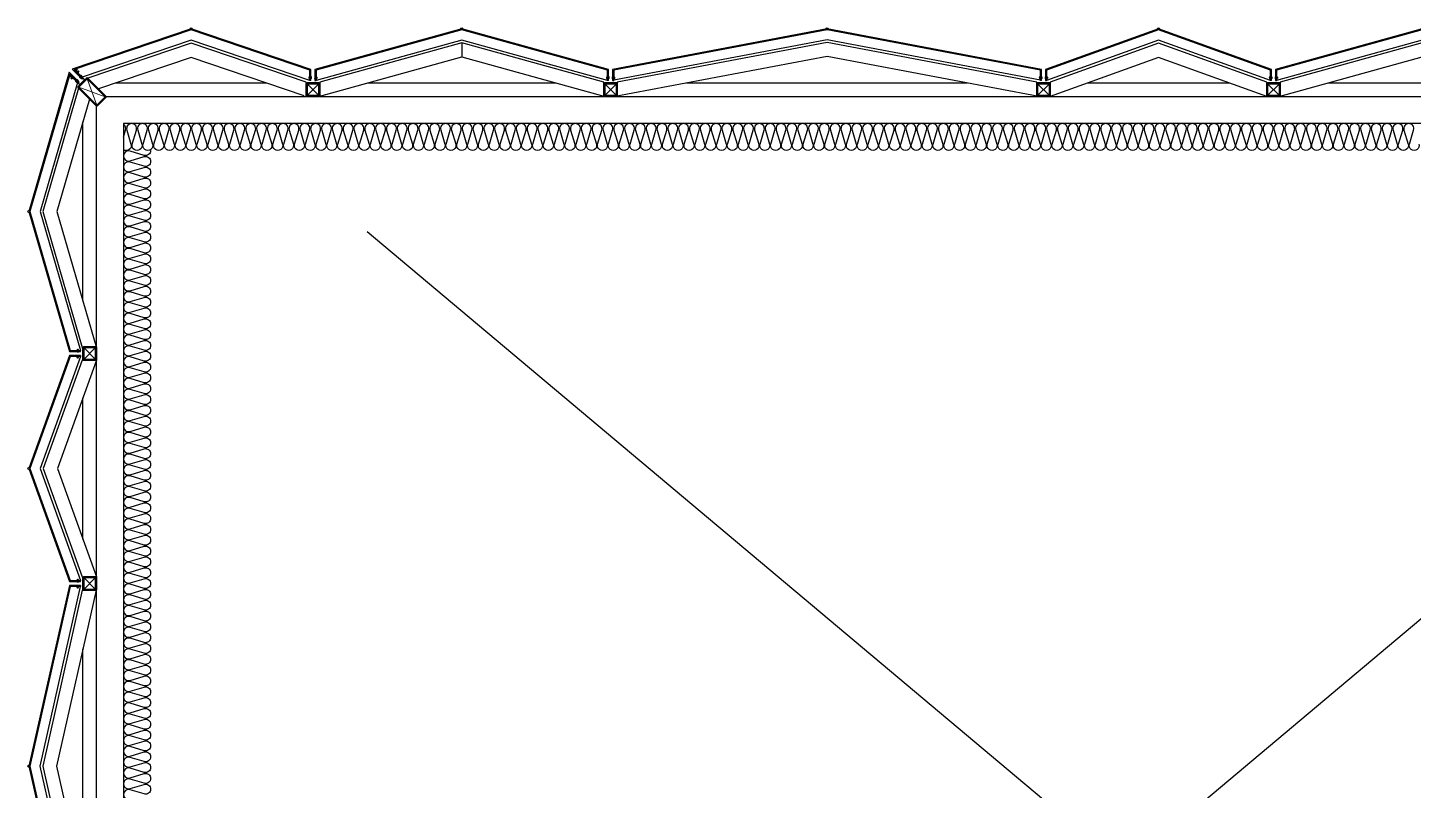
# Model space of a CAD drawing. Header units: millimetres. Extents: x 49154 to 181784, y 28275 to 149577.
# Drawn here: x 91700 to 96820, y 146641 to 149459 of the extents above; entities that cross this region are included whole.
import ezdxf

# ---------------------------------------------------------------- set-up
doc = ezdxf.new("R2010")
doc.units = ezdxf.units.MM
doc.header["$LTSCALE"] = 300
doc.linetypes.add('HID', pattern=[2.8, 1.8, -1])
for name, color, linetype in [('6FIN', 6, 'Continuous'), ('A-ELE', 7, 'Continuous'), ('A-OPEN', 1, 'Continuous'), ('A-하지철물', 55, 'Continuous'), ('alucobond', 4, 'Continuous'), ('ISL', 251, 'Continuous'), ('mold', 4, 'Continuous'), ('SHEET', 6, 'Continuous')]:
    doc.layers.add(name, color=color, linetype=linetype)
doc.layers.add('PIPE', color=3, linetype='Continuous', lineweight=5)

# ---------------------------------------------------------------- blocks, each defined once
blk = doc.blocks.new('EX-1100')
at = {"layer": '6FIN', "elevation": 0}
for points in [[(3.2, 204.1), (46.8, 204.1, 0.414214), (50, 207.3), (50, 250.9, 0.414214), (46.8, 254.1), (3.2, 254.1, 0.414214), (0, 250.9), (0, 207.3, 0.414214)], [(1146.8, 204.1), (1103.2, 204.1, -0.414214), (1100, 207.3), (1100, 250.9, -0.414214), (1103.2, 254.1), (1146.8, 254.1, -0.414214), (1150, 250.9), (1150, 207.3, -0.414214)]]:
    blk.add_lwpolyline(points, format="xyb", close=True, dxfattribs=at)
at = {"layer": 'A-하지철물'}
for p, q in [((1100, 254.1), (50, 254.1)), ((923.1, 204.1), (226.9, 204.1)), ((575, 55.9), (575, 107.8))]:
    blk.add_line(p, q, dxfattribs=at)
at = {"layer": 'A-하지철물', "elevation": 0}
blk.add_lwpolyline([(1100, 201.1), (1100, 253), (575, 107.8), (50, 253), (50, 201.1), (575, 55.9)], close=True, dxfattribs=at)
at = {"layer": 'A-하지철물'}
blk.add_circle((575, 4.1), 4.07, dxfattribs=at)
at = {"layer": 'alucobond', "color": 251, "linetype": 'HID', "ltscale": 10}
for p, q in [((30.2, 185.1), (41.5, 185.1)), ((31.5, 182.4), (31.5, 187.8)), ((31.5, 186.6), (39.5, 186.6)), ((31.5, 183.6), (39.5, 183.6)), ((32, 189.3), (32.5, 189.3)), ((32, 180.9), (32.5, 180.9)), ((32.5, 180.9), (32.5, 189.3)), ((38, 182.7), (38, 187.4)), ((39.5, 182.7), (39.5, 187.4)), ((1119.8, 185.1), (1108.5, 185.1)), ((1110.5, 182.7), (1110.5, 187.4)), ((1118.5, 186.6), (1110.5, 186.6)), ((1118.5, 183.6), (1110.5, 183.6)), ((1112, 182.7), (1112, 187.4)), ((1117.5, 180.9), (1117.5, 189.3)), ((1118, 189.3), (1117.5, 189.3)), ((1118, 180.9), (1117.5, 180.9)), ((1118.5, 182.4), (1118.5, 187.8))]:
    blk.add_line(p, q, dxfattribs=at)
at = {"layer": 'alucobond'}
for p, q in [((32.5, 195.1), (36.5, 195.1)), ((1117.5, 195.1), (1113.5, 195.1))]:
    blk.add_line(p, q, dxfattribs=at)
at = {"layer": 'alucobond', "color": 251, "linetype": 'HID', "ltscale": 10, "elevation": 0}
for points in [[(32, 189.3), (31.5, 187.8)], [(32, 180.9), (31.5, 182.4)], [(36.5, 194.5), (575, 45.6), (1113.5, 194.5)], [(1118, 189.3), (1118.5, 187.8)], [(1118, 180.9), (1118.5, 182.4)]]:
    blk.add_lwpolyline(points, dxfattribs=at)
at = {"layer": 'alucobond', "elevation": 0}
for points in [[(32.5, 195.1), (32.5, 154.1), (575, 4.1), (1117.5, 154.1), (1117.5, 195.1)], [(36.5, 195.1), (36.5, 157.1), (575, 8.2), (1113.5, 157.1), (1113.5, 195.1)], [(1113.5, 195.1), (1113.5, 157.2)]]:
    blk.add_lwpolyline(points, dxfattribs=at)
at = {"layer": 'alucobond', "color": 251, "linetype": 'HID', "ltscale": 10, "elevation": 0}
for points in [[(39.5, 186.6, -0.666667), (39.5, 183.6, -1.5)], [(1110.5, 186.6, 0.666667), (1110.5, 183.6, 1.5)]]:
    blk.add_lwpolyline(points, format="xyb", dxfattribs=at)
at = {"layer": 'alucobond', "color": 251, "linetype": 'HID', "ltscale": 10}
for centre, start, end in [((38.7, 187.4), 0, 180), ((38.7, 182.7), 180, 0), ((1111.3, 187.4), 0, 180), ((1111.3, 182.7), 180, 0)]:
    blk.add_arc(centre, 0.75, start, end, dxfattribs=at)
at = {"layer": 'mold', "color": 4, "elevation": 0}
for points in [[(25, 204.1), (25, 202.6)], [(1125, 204.1), (1125, 202.6)]]:
    blk.add_lwpolyline(points, dxfattribs=at)
at = {"layer": 'SHEET', "color": 8}
for p, q in [((46.8, 250.9), (3.2, 207.3)), ((3.2, 250.9), (46.8, 207.3)), ((1103.2, 250.9), (1146.8, 207.3)), ((1146.8, 250.9), (1103.2, 207.3))]:
    blk.add_line(p, q, dxfattribs=at)
at = {"layer": 'SHEET', "color": 8, "elevation": 0}
for points in [[(3.2, 207.3), (46.8, 207.3), (46.8, 250.9), (3.2, 250.9)], [(1146.8, 207.3), (1103.2, 207.3), (1103.2, 250.9), (1146.8, 250.9)]]:
    blk.add_lwpolyline(points, close=True, dxfattribs=at)
blk = doc.blocks.new('EX-1600')
at = {"layer": '6FIN', "elevation": 0}
for points in [[(3.2, 204.1), (46.8, 204.1, 0.414214), (50, 207.3), (50, 250.9, 0.414214), (46.8, 254.1), (3.2, 254.1, 0.414214), (0, 250.9), (0, 207.3, 0.414214)], [(1646.8, 204.1), (1603.2, 204.1, -0.414214), (1600, 207.3), (1600, 250.9, -0.414214), (1603.2, 254.1), (1646.8, 254.1, -0.414214), (1650, 250.9), (1650, 207.3, -0.414214)]]:
    blk.add_lwpolyline(points, format="xyb", close=True, dxfattribs=at)
at = {"layer": 'A-하지철물'}
for p, q in [((1600, 254.1), (50, 254.1)), ((1344, 204.1), (306, 204.1))]:
    blk.add_line(p, q, dxfattribs=at)
at = {"layer": 'A-하지철물', "elevation": 0}
for points in [[(41.9, 254.1), (825, 105.8), (1608.1, 254.1)], [(50, 204.1), (50, 201.6), (825, 55), (1600, 201.6), (1600, 204.1)]]:
    blk.add_lwpolyline(points, dxfattribs=at)
at = {"layer": 'A-하지철물'}
blk.add_circle((825, 4.1), 4.07, dxfattribs=at)
at = {"layer": 'alucobond', "color": 251, "linetype": 'HID', "ltscale": 10}
for p, q in [((30.2, 185.1), (41.5, 185.1)), ((31.5, 182.4), (31.5, 187.8)), ((31.5, 186.6), (39.5, 186.6)), ((31.5, 183.6), (39.5, 183.6)), ((32, 189.3), (32.5, 189.3)), ((32, 180.9), (32.5, 180.9)), ((32.5, 180.9), (32.5, 189.3)), ((38, 182.7), (38, 187.4)), ((39.5, 182.7), (39.5, 187.4)), ((1619.8, 185.1), (1608.5, 185.1)), ((1610.5, 182.7), (1610.5, 187.4)), ((1618.5, 186.6), (1610.5, 186.6)), ((1618.5, 183.6), (1610.5, 183.6)), ((1612, 182.7), (1612, 187.4)), ((1617.5, 180.9), (1617.5, 189.3)), ((1618, 189.3), (1617.5, 189.3)), ((1618, 180.9), (1617.5, 180.9)), ((1618.5, 182.4), (1618.5, 187.8))]:
    blk.add_line(p, q, dxfattribs=at)
at = {"layer": 'alucobond'}
for p, q in [((32.5, 195.1), (36.5, 195.1)), ((1617.5, 195.1), (1613.5, 195.1))]:
    blk.add_line(p, q, dxfattribs=at)
at = {"layer": 'alucobond', "color": 251, "linetype": 'HID', "ltscale": 10}
for points in [[(32, 189.3), (31.5, 187.8)], [(32, 180.9), (31.5, 182.4)]]:
    blk.add_lwpolyline(points, dxfattribs=at)
at = {"layer": 'alucobond', "elevation": 0}
for points in [[(32.5, 195.1), (32.5, 154.1), (825, 4.1), (1617.5, 154.1), (1617.5, 195.1)], [(36.5, 195.1), (36.5, 157.4), (825, 8.1), (1613.5, 157.4), (1613.5, 195.1)]]:
    blk.add_lwpolyline(points, dxfattribs=at)
at = {"layer": 'alucobond', "color": 251, "linetype": 'HID', "ltscale": 10, "elevation": 0}
for points in [[(36.5, 194), (825, 44.8), (1613.5, 194)], [(1618, 189.3), (1618.5, 187.8)], [(1618, 180.9), (1618.5, 182.4)]]:
    blk.add_lwpolyline(points, dxfattribs=at)
at = {"layer": 'alucobond', "color": 251, "linetype": 'HID', "ltscale": 10}
blk.add_lwpolyline([(39.5, 186.6, -0.666667), (39.5, 183.6, -1.5)], format="xyb", dxfattribs=at)
at = {"layer": 'alucobond', "color": 251, "linetype": 'HID', "ltscale": 10, "elevation": 0}
blk.add_lwpolyline([(1610.5, 186.6, 0.666667), (1610.5, 183.6, 1.5)], format="xyb", dxfattribs=at)
at = {"layer": 'alucobond', "color": 251, "linetype": 'HID', "ltscale": 10}
for centre, start, end in [((38.7, 187.4), 0, 180), ((38.7, 182.7), 180, 0), ((1611.3, 187.4), 0, 180), ((1611.3, 182.7), 180, 0)]:
    blk.add_arc(centre, 0.75, start, end, dxfattribs=at)
at = {"layer": 'mold', "color": 4}
blk.add_lwpolyline([(25, 204.1), (25, 202.6)], dxfattribs=at)
at = {"layer": 'mold', "color": 4, "elevation": 0}
blk.add_lwpolyline([(1625, 204.1), (1625, 202.6)], dxfattribs=at)
at = {"layer": 'SHEET', "color": 8}
for p, q in [((46.8, 250.9), (3.2, 207.3)), ((3.2, 250.9), (46.8, 207.3)), ((1603.2, 250.9), (1646.8, 207.3)), ((1646.8, 250.9), (1603.2, 207.3))]:
    blk.add_line(p, q, dxfattribs=at)
at = {"layer": 'SHEET', "color": 8, "elevation": 0}
for points in [[(3.2, 207.3), (46.8, 207.3), (46.8, 250.9), (3.2, 250.9)], [(1646.8, 207.3), (1603.2, 207.3), (1603.2, 250.9), (1646.8, 250.9)]]:
    blk.add_lwpolyline(points, close=True, dxfattribs=at)
blk = doc.blocks.new('EX-850-1')
at = {"layer": '6FIN', "elevation": 0}
for points in [[(3.2, 204.1), (46.8, 204.1, 0.414214), (50, 207.3), (50, 250.9, 0.414214), (46.8, 254.1), (3.2, 254.1, 0.414214), (0, 250.9), (0, 207.3, 0.414214)], [(896.8, 204.1), (853.2, 204.1, -0.414214), (850, 207.3), (850, 250.9, -0.414214), (853.2, 254.1), (896.8, 254.1, -0.414214), (900, 250.9), (900, 207.3, -0.414214)]]:
    blk.add_lwpolyline(points, format="xyb", close=True, dxfattribs=at)
at = {"layer": 'A-하지철물'}
for p, q in [((850, 254.1), (50, 254.1)), ((710.9, 204.1), (189.1, 204.1))]:
    blk.add_line(p, q, dxfattribs=at)
at = {"layer": 'A-하지철물', "elevation": 0}
for points in [[(49.9, 254.1), (450, 110.3), (850.1, 254.1)], [(50, 204.1), (50, 200.9), (450, 57.2), (850, 200.9), (850, 204.1)]]:
    blk.add_lwpolyline(points, dxfattribs=at)
at = {"layer": 'A-하지철물'}
blk.add_circle((450, 4.1), 4.07, dxfattribs=at)
at = {"layer": 'alucobond', "color": 251, "linetype": 'HID', "ltscale": 10}
for p, q in [((30.2, 185.1), (41.5, 185.1)), ((31.5, 182.4), (31.5, 187.8)), ((31.5, 186.6), (39.5, 186.6)), ((31.5, 183.6), (39.5, 183.6)), ((32, 189.3), (32.5, 189.3)), ((32, 180.9), (32.5, 180.9)), ((32.5, 180.9), (32.5, 189.3)), ((38, 182.7), (38, 187.4)), ((39.5, 182.7), (39.5, 187.4)), ((869.8, 185.1), (858.5, 185.1)), ((860.5, 182.7), (860.5, 187.4)), ((868.5, 186.6), (860.5, 186.6)), ((868.5, 183.6), (860.5, 183.6)), ((862, 182.7), (862, 187.4)), ((867.5, 180.9), (867.5, 189.3)), ((868, 189.3), (867.5, 189.3)), ((868, 180.9), (867.5, 180.9)), ((868.5, 182.4), (868.5, 187.8))]:
    blk.add_line(p, q, dxfattribs=at)
at = {"layer": 'alucobond'}
for p, q in [((32.5, 195.1), (36.5, 195.1)), ((867.5, 195.1), (863.5, 195.1))]:
    blk.add_line(p, q, dxfattribs=at)
at = {"layer": 'alucobond', "color": 251, "linetype": 'HID', "ltscale": 10}
for points in [[(32, 189.3), (31.5, 187.8)], [(32, 180.9), (31.5, 182.4)], [(868, 189.3), (868.5, 187.8)], [(868, 180.9), (868.5, 182.4)]]:
    blk.add_lwpolyline(points, dxfattribs=at)
at = {"layer": 'alucobond', "elevation": 0}
for points in [[(32.5, 195.1), (32.5, 154.1), (450, 4.1), (867.5, 154.1), (867.5, 195.1)], [(36.5, 195.1), (36.5, 156.9), (450, 8.3), (863.5, 156.9), (863.5, 195.1)]]:
    blk.add_lwpolyline(points, dxfattribs=at)
at = {"layer": 'alucobond', "color": 251, "linetype": 'HID', "ltscale": 10, "elevation": 0}
blk.add_lwpolyline([(36.5, 195.1), (450, 46.6), (863.5, 195.1)], dxfattribs=at)
at = {"layer": 'alucobond', "color": 251, "linetype": 'HID', "ltscale": 10}
for points in [[(39.5, 186.6, -0.666667), (39.5, 183.6, -1.5)], [(860.5, 186.6, 0.666667), (860.5, 183.6, 1.5)]]:
    blk.add_lwpolyline(points, format="xyb", dxfattribs=at)
for centre, start, end in [((38.7, 187.4), 0, 180), ((38.7, 182.7), 180, 0), ((861.3, 187.4), 0, 180), ((861.3, 182.7), 180, 0)]:
    blk.add_arc(centre, 0.75, start, end, dxfattribs=at)
at = {"layer": 'mold', "color": 4}
for points in [[(25, 204.1), (25, 202.6)], [(875, 204.1), (875, 202.6)]]:
    blk.add_lwpolyline(points, dxfattribs=at)
at = {"layer": 'SHEET', "color": 8}
for p, q in [((46.8, 250.9), (3.2, 207.3)), ((3.2, 250.9), (46.8, 207.3)), ((853.2, 250.9), (896.8, 207.3)), ((896.8, 250.9), (853.2, 207.3))]:
    blk.add_line(p, q, dxfattribs=at)
at = {"layer": 'SHEET', "color": 8, "elevation": 0}
for points in [[(3.2, 207.3), (46.8, 207.3), (46.8, 250.9), (3.2, 250.9)], [(896.8, 207.3), (853.2, 207.3), (853.2, 250.9), (896.8, 250.9)]]:
    blk.add_lwpolyline(points, close=True, dxfattribs=at)
blk = doc.blocks.new('EX-1350')
at = {"layer": '6FIN', "elevation": 0}
for points in [[(3.2, 204.1), (46.8, 204.1, 0.414214), (50, 207.3), (50, 250.9, 0.414214), (46.8, 254.1), (3.2, 254.1, 0.414214), (0, 250.9), (0, 207.3, 0.414214)], [(1396.8, 204.1), (1353.2, 204.1, -0.414214), (1350, 207.3), (1350, 250.9, -0.414214), (1353.2, 254.1), (1396.8, 254.1, -0.414214), (1400, 250.9), (1400, 207.3, -0.414214)]]:
    blk.add_lwpolyline(points, format="xyb", close=True, dxfattribs=at)
at = {"layer": 'A-하지철물'}
for p, q in [((1350, 254.1), (50, 254.1)), ((1133.9, 204.1), (266.1, 204.1))]:
    blk.add_line(p, q, dxfattribs=at)
at = {"layer": 'A-하지철물', "elevation": 0}
for points in [[(49.7, 252.7), (700, 106.6), (1350.3, 252.7)], [(50, 254.1), (50, 201.4), (700, 55.3), (1350, 201.4), (1350, 254.1)]]:
    blk.add_lwpolyline(points, dxfattribs=at)
at = {"layer": 'A-하지철물'}
blk.add_circle((700, 4.1), 4.07, dxfattribs=at)
at = {"layer": 'alucobond', "color": 251, "linetype": 'HID', "ltscale": 10}
for p, q in [((30.2, 185.1), (41.5, 185.1)), ((31.5, 182.4), (31.5, 187.8)), ((31.5, 186.6), (39.5, 186.6)), ((31.5, 183.6), (39.5, 183.6)), ((32, 189.3), (32.5, 189.3)), ((32, 180.9), (32.5, 180.9)), ((32.5, 180.9), (32.5, 189.3)), ((38, 182.7), (38, 187.4)), ((39.5, 182.7), (39.5, 187.4)), ((1369.8, 185.1), (1358.5, 185.1)), ((1360.5, 182.7), (1360.5, 187.4)), ((1368.5, 186.6), (1360.5, 186.6)), ((1368.5, 183.6), (1360.5, 183.6)), ((1362, 182.7), (1362, 187.4)), ((1367.5, 180.9), (1367.5, 189.3)), ((1368, 189.3), (1367.5, 189.3)), ((1368, 180.9), (1367.5, 180.9)), ((1368.5, 182.4), (1368.5, 187.8))]:
    blk.add_line(p, q, dxfattribs=at)
at = {"layer": 'alucobond'}
for p, q in [((32.5, 195.1), (36.5, 195.1)), ((1367.5, 195.1), (1363.5, 195.1))]:
    blk.add_line(p, q, dxfattribs=at)
at = {"layer": 'alucobond', "color": 251, "linetype": 'HID', "ltscale": 10, "elevation": 0}
for points in [[(32, 189.3), (31.5, 187.8)], [(32, 180.9), (31.5, 182.4)], [(36.5, 194.2), (700, 45.1), (1363.5, 194.2)], [(1368, 189.3), (1368.5, 187.8)], [(1368, 180.9), (1368.5, 182.4)]]:
    blk.add_lwpolyline(points, dxfattribs=at)
at = {"layer": 'alucobond', "elevation": 0}
for points in [[(32.5, 195.1), (32.5, 154.1), (700, 4.1), (1367.5, 154.1), (1367.5, 195.1)], [(36.5, 195.1), (36.5, 157.3), (700, 8.2), (1363.5, 157.3), (1363.5, 195.1)]]:
    blk.add_lwpolyline(points, dxfattribs=at)
at = {"layer": 'alucobond', "color": 251, "linetype": 'HID', "ltscale": 10, "elevation": 0}
for points in [[(39.5, 186.6, -0.666667), (39.5, 183.6, -1.5)], [(1360.5, 186.6, 0.666667), (1360.5, 183.6, 1.5)]]:
    blk.add_lwpolyline(points, format="xyb", dxfattribs=at)
at = {"layer": 'alucobond', "color": 251, "linetype": 'HID', "ltscale": 10}
for centre, start, end in [((38.7, 187.4), 0, 180), ((38.7, 182.7), 180, 0), ((1361.3, 187.4), 0, 180), ((1361.3, 182.7), 180, 0)]:
    blk.add_arc(centre, 0.75, start, end, dxfattribs=at)
at = {"layer": 'mold', "color": 4, "elevation": 0}
for points in [[(25, 204.1), (25, 202.6)], [(1375, 204.1), (1375, 202.6)]]:
    blk.add_lwpolyline(points, dxfattribs=at)
at = {"layer": 'SHEET', "color": 8}
for p, q in [((46.8, 250.9), (3.2, 207.3)), ((3.2, 250.9), (46.8, 207.3)), ((1353.2, 250.9), (1396.8, 207.3)), ((1396.8, 250.9), (1353.2, 207.3))]:
    blk.add_line(p, q, dxfattribs=at)
at = {"layer": 'SHEET', "color": 8, "elevation": 0}
for points in [[(3.2, 207.3), (46.8, 207.3), (46.8, 250.9), (3.2, 250.9)], [(1396.8, 207.3), (1353.2, 207.3), (1353.2, 250.9), (1396.8, 250.9)]]:
    blk.add_lwpolyline(points, close=True, dxfattribs=at)
blk = doc.blocks.new('A$C604a228c')
at = {"layer": '6FIN', "elevation": 0}
for points in [[(186.8, 1011.4), (217.6, 1042.3, -0.414214), (222.2, 1042.3), (288.4, 976.1, -0.414214), (288.4, 971.5), (257.5, 940.7, -0.414214), (253, 940.7), (186.8, 1006.9, -0.414214)], [(1075.9, 1025), (1032.3, 1025, 0.414214), (1029.1, 1021.8), (1029.1, 978.2, 0.414214), (1032.3, 975), (1075.9, 975, 0.414214), (1079.1, 978.2), (1079.1, 1021.8, 0.414214)], [(204.1, 3.2), (204.1, 46.8, -0.414214), (207.3, 50), (250.9, 50, -0.414214), (254.1, 46.8), (254.1, 3.2, -0.414214), (250.9, 0), (207.3, 0, -0.414214)]]:
    blk.add_lwpolyline(points, format="xyb", close=True, dxfattribs=at)
at = {"layer": 'A-하지철물'}
for p, q in [((325.6, 1025), (882.6, 1025)), ((289.1, 975), (1029.1, 975)), ((254.1, 50), (254.1, 940)), ((204.1, 219.2), (204.1, 880.8))]:
    blk.add_line(p, q, dxfattribs=at)
at = {"layer": 'A-하지철물', "elevation": 0}
for points in [[(1029.1, 1025), (1029.1, 1028.1), (604.1, 1172.2), (221.8, 1042.6)], [(1022.3, 977.6), (604.1, 1119.4), (261.2, 1003.2)], [(188.2, 1005.5), (56.1, 550), (204.2, 39.3)], [(228.5, 965.2), (108.2, 550), (254.1, 46.7)]]:
    blk.add_lwpolyline(points, dxfattribs=at)
at = {"layer": 'A-하지철물'}
for centre in [(604.1, 1225), (4.1, 550)]:
    blk.add_circle(centre, 4.07, dxfattribs=at)
at = {"layer": 'alucobond', "color": 251, "linetype": 'HID', "ltscale": 10}
for p, q in [((159.3, 1044), (170.6, 1044)), ((160.6, 1046.7), (160.6, 1041.3)), ((160.6, 1045.5), (168.6, 1045.5)), ((160.6, 1042.5), (168.6, 1042.5)), ((161.1, 1048.2), (161.6, 1048.2)), ((161.1, 1039.8), (161.6, 1039.8)), ((161.6, 1048.2), (161.6, 1039.8)), ((167.1, 1046.4), (167.1, 1041.6)), ((168.6, 1046.4), (168.6, 1041.6)), ((176.9, 1031.7), (180.2, 1028.4)), ((185.1, 1036.6), (177.1, 1028.6)), ((183.1, 1036.7), (177.5, 1031.1)), ((177.9, 1032.8), (181.3, 1029.4)), ((185.3, 1034.6), (179.6, 1029)), ((180.9, 1038.3), (180.5, 1037.9)), ((180.5, 1037.9), (186.5, 1032)), ((180.9, 1068), (180.9, 1067.5)), ((180.9, 1067.5), (189.3, 1067.5)), ((182.3, 1037.6), (186.1, 1033.8)), ((182.4, 1068.5), (187.8, 1068.5)), ((182.7, 1062), (187.4, 1062)), ((182.7, 1060.5), (187.4, 1060.5)), ((183.6, 1068.5), (183.6, 1060.5)), ((185.1, 1069.8), (185.1, 1058.5)), ((186.8, 1032.4), (186.5, 1032)), ((186.6, 1068.5), (186.6, 1060.5)), ((189.3, 1068), (189.3, 1067.5)), ((190.8, 1048.2), (191.1, 1048.6)), ((191.1, 1048.6), (197.1, 1042.6)), ((191.5, 1046.8), (195.3, 1043)), ((192.3, 1045.9), (198, 1051.6)), ((192.5, 1044), (200.5, 1052)), ((194.4, 1043.8), (200.1, 1049.5)), ((196.3, 1051.1), (199.7, 1047.8)), ((196.7, 1042.3), (197.1, 1042.6)), ((197.4, 1052.2), (200.7, 1048.9)), ((1048.9, 1044), (1037.5, 1044)), ((1039.6, 1046.4), (1039.6, 1041.6)), ((1047.6, 1045.5), (1039.6, 1045.5)), ((1047.6, 1042.5), (1039.6, 1042.5)), ((1041.1, 1046.4), (1041.1, 1041.6)), ((1046.6, 1048.2), (1046.6, 1039.8)), ((1047.1, 1048.2), (1046.6, 1048.2)), ((1047.1, 1039.8), (1046.6, 1039.8)), ((1047.6, 1046.7), (1047.6, 1041.3)), ((180.9, 32.5), (189.3, 32.5)), ((180.9, 32), (180.9, 32.5)), ((182.4, 31.5), (187.8, 31.5)), ((182.7, 39.5), (187.4, 39.5)), ((182.7, 38), (187.4, 38)), ((183.6, 31.5), (183.6, 39.5)), ((185.1, 30.2), (185.1, 41.5)), ((186.6, 31.5), (186.6, 39.5)), ((189.3, 32), (189.3, 32.5))]:
    blk.add_line(p, q, dxfattribs=at)
at = {"layer": 'alucobond'}
for p, q in [((190.3, 1027.5), (187.8, 1025)), ((201.6, 1038.8), (204, 1041.3)), ((1046.6, 1033.9), (1042.6, 1033.9)), ((195.1, 32.5), (195.1, 36.5))]:
    blk.add_line(p, q, dxfattribs=at)
at = {"layer": 'alucobond', "elevation": 0}
for points in [[(1046.6, 1033.9), (1046.6, 1075), (604.1, 1225), (163.9, 1075.8), (201.2, 1038.5)], [(1042.6, 1033.9), (1042.6, 1072.1), (604.1, 1220.8), (171.3, 1074.1), (204, 1041.3)], [(190.6, 1027.9), (153.4, 1065.1), (4.1, 550), (154.1, 32.5), (195.1, 32.5)], [(187.8, 1025), (155.3, 1057.5), (8.2, 550), (157.1, 36.5), (195.1, 36.5)]]:
    blk.add_lwpolyline(points, dxfattribs=at)
at = {"layer": 'alucobond', "color": 251, "linetype": 'HID', "ltscale": 10, "elevation": 0}
for points in [[(1042.6, 1034.1), (604.1, 1182.8), (201.2, 1046.2)], [(183.9, 1026.8), (45.7, 550), (194.6, 36.5)], [(161.1, 1048.2), (160.6, 1046.7)], [(161.1, 1039.8), (160.6, 1041.3)], [(180.9, 1068), (182.4, 1068.5)], [(180.9, 1038.3), (182.3, 1037.6)], [(186.8, 1032.4), (186.1, 1033.8)], [(189.3, 1068), (187.8, 1068.5)], [(190.8, 1048.2), (191.5, 1046.8)], [(196.7, 1042.3), (195.3, 1043)], [(1047.1, 1048.2), (1047.6, 1046.7)], [(1047.1, 1039.8), (1047.6, 1041.3)], [(180.9, 32), (182.4, 31.5)], [(189.3, 32), (187.8, 31.5)]]:
    blk.add_lwpolyline(points, dxfattribs=at)
at = {"layer": 'alucobond', "elevation": 0}
for points in [[(202.2, 1026.8), (201.2, 1027.9), (209.3, 1036), (177, 1068.3), (180.8, 1076.4), (182.2, 1075.8), (178.8, 1068.7), (211.4, 1036)], [(202.2, 1026.8), (201.2, 1027.9), (193, 1019.8), (160.7, 1052.1), (153.4, 1048.6), (154, 1047.2), (160.4, 1050.3), (193, 1017.6)]]:
    blk.add_lwpolyline(points, close=True, dxfattribs=at)
at = {"layer": 'alucobond', "color": 251, "linetype": 'HID', "ltscale": 10, "elevation": 0}
for points in [[(168.6, 1042.5, 0.666667), (168.6, 1045.5, 1.5)], [(179.6, 1029, -0.666667), (177.5, 1031.1, -1.5)], [(186.6, 1060.5, -0.666667), (183.6, 1060.5, -1.5)], [(200.1, 1049.5, 0.666667), (198, 1051.6, 1.5)], [(1039.6, 1042.5, -0.666667), (1039.6, 1045.5, -1.5)], [(186.6, 39.5, 0.666667), (183.6, 39.5, 1.5)]]:
    blk.add_lwpolyline(points, format="xyb", dxfattribs=at)
at = {"layer": 'alucobond', "color": 251, "linetype": 'HID', "ltscale": 10}
for centre, start, end in [((167.8, 1046.4), 0, 180), ((167.8, 1041.6), 180, 0), ((177.4, 1032.2), 45, 225), ((180.7, 1028.9), 225, 45), ((182.7, 1061.3), 90, 270), ((187.4, 1061.3), 270, 90), ((196.8, 1051.7), 45, 225), ((200.2, 1048.3), 225, 45), ((1040.3, 1046.4), 0, 180), ((1040.3, 1041.6), 180, 0), ((182.7, 38.7), 90, 270), ((187.4, 38.7), 270, 90)]:
    blk.add_arc(centre, 0.75, start, end, dxfattribs=at)
at = {"layer": 'mold', "color": 4, "elevation": 0}
for points in [[(1054.1, 1025), (1054.1, 1026.5)], [(204.1, 25), (202.6, 25)]]:
    blk.add_lwpolyline(points, dxfattribs=at)
at = {"layer": 'PIPE', "color": 1}
for p, q in [((217.6, 1042.3), (219.9, 1044.5)), ((222.2, 1042.3), (219.9, 1044.5)), ((255.3, 943), (219.9, 1040)), ((255.3, 943), (219.9, 1040)), ((286.1, 973.8), (189.1, 1009.2)), ((286.1, 973.8), (189.1, 1009.2))]:
    blk.add_line(p, q, dxfattribs=at)
at = {"layer": 'PIPE', "elevation": 0}
blk.add_lwpolyline([(217.6, 1042.3), (186.8, 1011.4, 0.414214), (186.8, 1006.9), (253, 940.7, 0.414214), (257.5, 940.7), (288.4, 971.5, 0.414214), (288.4, 976.1), (222.2, 1042.3, 0.414214)], format="xyb", close=True, dxfattribs=at)
blk.add_lwpolyline([(219.9, 1040), (189.1, 1009.2), (255.3, 943), (286.1, 973.8)], close=True, dxfattribs=at)
at = {"layer": 'SHEET', "color": 8}
for p, q in [((1032.3, 978.2), (1075.9, 1021.8)), ((1075.9, 978.2), (1032.3, 1021.8)), ((250.9, 46.8), (207.3, 3.2)), ((250.9, 3.2), (207.3, 46.8))]:
    blk.add_line(p, q, dxfattribs=at)
at = {"layer": 'SHEET', "color": 8, "elevation": 0}
for points in [[(189.1, 1009.2), (219.9, 1040), (286.1, 973.8), (255.3, 943)], [(1075.9, 1021.8), (1032.3, 1021.8), (1032.3, 978.2), (1075.9, 978.2)], [(207.3, 3.2), (207.3, 46.8), (250.9, 46.8), (250.9, 3.2)]]:
    blk.add_lwpolyline(points, close=True, dxfattribs=at)

msp = doc.modelspace()

# ---------------------------------------------------------------- linework, layer by layer
at = {"layer": 'A-OPEN'}
for p, q in [((98553.6, 144005), (92953.6, 148705)), ((98553.6, 148705), (92953.6, 144005))]:
    msp.add_line(p, q, dxfattribs=at)
at = {"layer": 'ISL', "elevation": 0}
msp.add_lwpolyline([(108523.6, 149105), (92053.6, 149105), (92053.6, 123835)], dxfattribs=at)
for points in [[(96841.2, 149029.3, -1.372593), (96805.9, 149029.3), (96821.2, 149080.8, 0.509267), (96803.6, 149105, 0.509267), (96785.9, 149080.8), (96801.2, 149029.3, -1.372593), (96765.9, 149029.3), (96781.2, 149080.8, 0.509267), (96763.6, 149105, 0.509267), (96745.9, 149080.8), (96761.2, 149029.3, -1.372593), (96725.9, 149029.3), (96741.2, 149080.8, 0.509267), (96723.6, 149105, 0.509267), (96705.9, 149080.8), (96721.2, 149029.3, -1.372593), (96685.9, 149029.3), (96701.2, 149080.8, 0.509267), (96683.6, 149105, 0.509267), (96665.9, 149080.8), (96681.2, 149029.3, -1.372593), (96645.9, 149029.3), (96661.2, 149080.8, 0.509267), (96643.6, 149105, 0.509267), (96625.9, 149080.8), (96641.2, 149029.3, -1.372593), (96605.9, 149029.3), (96621.2, 149080.8, 0.509267), (96603.6, 149105, 0.509267), (96585.9, 149080.8), (96601.2, 149029.3, -1.372593), (96565.9, 149029.3), (96581.2, 149080.8, 0.509267), (96563.6, 149105, 0.509267), (96545.9, 149080.8), (96561.2, 149029.3, -1.372593), (96525.9, 149029.3), (96541.2, 149080.8, 0.509267), (96523.6, 149105, 0.509267), (96505.9, 149080.8), (96521.2, 149029.3, -1.372593), (96485.9, 149029.3), (96501.2, 149080.8, 0.509267), (96483.6, 149105, 0.509267), (96465.9, 149080.8), (96481.2, 149029.3, -1.372593), (96445.9, 149029.3), (96461.2, 149080.8, 0.509267), (96443.6, 149105, 0.509267), (96425.9, 149080.8), (96441.2, 149029.3, -1.372593), (96405.9, 149029.3), (96421.2, 149080.8, 0.509267), (96403.6, 149105, 0.509267), (96385.9, 149080.8), (96401.2, 149029.3, -1.372593), (96365.9, 149029.3), (96381.2, 149080.8, 0.509267), (96363.6, 149105, 0.509267), (96345.9, 149080.8), (96361.2, 149029.3, -1.372593), (96325.9, 149029.3), (96341.2, 149080.8, 0.509267), (96323.6, 149105, 0.509267), (96305.9, 149080.8), (96321.2, 149029.3, -1.372593), (96285.9, 149029.3), (96301.2, 149080.8, 0.509267), (96283.6, 149105, 0.509267), (96265.9, 149080.8), (96281.2, 149029.3, -1.372593), (96245.9, 149029.3), (96261.2, 149080.8, 0.509267), (96243.6, 149105, 0.509267), (96225.9, 149080.8), (96241.2, 149029.3, -1.372593), (96205.9, 149029.3), (96221.2, 149080.8, 0.509267), (96203.6, 149105, 0.509267), (96185.9, 149080.8), (96201.2, 149029.3, -1.372593), (96165.9, 149029.3), (96181.2, 149080.8, 0.509267), (96163.6, 149105, 0.509267), (96145.9, 149080.8), (96161.2, 149029.3, -1.372593), (96125.9, 149029.3), (96141.2, 149080.8, 0.509267), (96123.6, 149105, 0.509267), (96105.9, 149080.8), (96121.2, 149029.3, -1.372593), (96085.9, 149029.3), (96101.2, 149080.8, 0.509267), (96083.6, 149105, 0.509267), (96065.9, 149080.8), (96081.2, 149029.3, -1.372593), (96045.9, 149029.3), (96061.2, 149080.8, 0.509267), (96043.6, 149105, 0.509267), (96025.9, 149080.8), (96041.2, 149029.3, -1.372593), (96005.9, 149029.3), (96021.2, 149080.8, 0.509267), (96003.6, 149105, 0.509267), (95985.9, 149080.8), (96001.2, 149029.3, -1.372593), (95965.9, 149029.3), (95981.2, 149080.8, 0.509267), (95963.6, 149105, 0.509267), (95945.9, 149080.8), (95961.2, 149029.3, -1.372593), (95925.9, 149029.3), (95941.2, 149080.8, 0.509267), (95923.6, 149105, 0.509267), (95905.9, 149080.8), (95921.2, 149029.3, -1.372593), (95885.9, 149029.3), (95901.2, 149080.8, 0.509267), (95883.6, 149105, 0.509267), (95865.9, 149080.8), (95881.2, 149029.3, -1.372593), (95845.9, 149029.3), (95861.2, 149080.8, 0.509267), (95843.6, 149105, 0.509267), (95825.9, 149080.8), (95841.2, 149029.3, -1.372593), (95805.9, 149029.3), (95821.2, 149080.8, 0.509267), (95803.6, 149105, 0.509267), (95785.9, 149080.8), (95801.2, 149029.3, -1.372593), (95765.9, 149029.3), (95781.2, 149080.8, 0.509267), (95763.6, 149105, 0.509267), (95745.9, 149080.8), (95761.2, 149029.3, -1.372593), (95725.9, 149029.3), (95741.2, 149080.8, 0.509267), (95723.6, 149105, 0.509267), (95705.9, 149080.8), (95721.2, 149029.3, -1.372593), (95685.9, 149029.3), (95701.2, 149080.8, 0.509267), (95683.6, 149105, 0.509267), (95665.9, 149080.8), (95681.2, 149029.3, -1.372593), (95645.9, 149029.3), (95661.2, 149080.8, 0.509267), (95643.6, 149105, 0.509267), (95625.9, 149080.8), (95641.2, 149029.3, -1.372593), (95605.9, 149029.3), (95621.2, 149080.8, 0.509267), (95603.6, 149105, 0.509267), (95585.9, 149080.8), (95601.2, 149029.3, -1.372593), (95565.9, 149029.3), (95581.2, 149080.8, 0.509267), (95563.6, 149105, 0.509267), (95545.9, 149080.8), (95561.2, 149029.3, -1.372593), (95525.9, 149029.3), (95541.2, 149080.8, 0.509267), (95523.6, 149105, 0.509267), (95505.9, 149080.8), (95521.2, 149029.3, -1.372593), (95485.9, 149029.3), (95501.2, 149080.8, 0.509267), (95483.6, 149105, 0.509267), (95465.9, 149080.8), (95481.2, 149029.3, -1.372593), (95445.9, 149029.3), (95461.2, 149080.8, 0.509267), (95443.6, 149105, 0.509267), (95425.9, 149080.8), (95441.2, 149029.3, -1.372593), (95405.9, 149029.3), (95421.2, 149080.8, 0.509267), (95403.6, 149105, 0.509267), (95385.9, 149080.8), (95401.2, 149029.3, -1.372593), (95365.9, 149029.3), (95381.2, 149080.8, 0.509267), (95363.6, 149105, 0.509267), (95345.9, 149080.8), (95361.2, 149029.3, -1.372593), (95325.9, 149029.3), (95341.2, 149080.8, 0.509267), (95323.6, 149105, 0.509267), (95305.9, 149080.8), (95321.2, 149029.3, -1.372593), (95285.9, 149029.3), (95301.2, 149080.8, 0.509267), (95283.6, 149105, 0.509267), (95265.9, 149080.8), (95281.2, 149029.3, -1.372593), (95245.9, 149029.3), (95261.2, 149080.8, 0.509267), (95243.6, 149105, 0.509267), (95225.9, 149080.8), (95241.2, 149029.3, -1.372593), (95205.9, 149029.3), (95221.2, 149080.8, 0.509267), (95203.6, 149105, 0.509267), (95185.9, 149080.8), (95201.2, 149029.3, -1.372593), (95165.9, 149029.3), (95181.2, 149080.8, 0.509267), (95163.6, 149105, 0.509267), (95145.9, 149080.8), (95161.2, 149029.3, -1.372593), (95125.9, 149029.3), (95141.2, 149080.8, 0.509267), (95123.6, 149105, 0.509267), (95105.9, 149080.8), (95121.2, 149029.3, -1.372593), (95085.9, 149029.3), (95101.2, 149080.8, 0.509267), (95083.6, 149105, 0.509267), (95065.9, 149080.8), (95081.2, 149029.3, -1.372593), (95045.9, 149029.3), (95061.2, 149080.8, 0.509267), (95043.6, 149105, 0.509267), (95025.9, 149080.8), (95041.2, 149029.3, -1.372593), (95005.9, 149029.3), (95021.2, 149080.8, 0.509267), (95003.6, 149105, 0.509267), (94985.9, 149080.8), (95001.2, 149029.3, -1.372593), (94965.9, 149029.3), (94981.2, 149080.8, 0.509267), (94963.6, 149105, 0.509267), (94945.9, 149080.8), (94961.2, 149029.3, -1.372593), (94925.9, 149029.3), (94941.2, 149080.8, 0.509267), (94923.6, 149105, 0.509267), (94905.9, 149080.8), (94921.2, 149029.3, -1.372593), (94885.9, 149029.3), (94901.2, 149080.8, 0.509267), (94883.6, 149105, 0.509267), (94865.9, 149080.8), (94881.2, 149029.3, -1.372593), (94845.9, 149029.3), (94861.2, 149080.8, 0.509267), (94843.6, 149105, 0.509267), (94825.9, 149080.8), (94841.2, 149029.3, -1.372593), (94805.9, 149029.3), (94821.2, 149080.8, 0.509267), (94803.6, 149105, 0.509267), (94785.9, 149080.8), (94801.2, 149029.3, -1.372593), (94765.9, 149029.3), (94781.2, 149080.8, 0.509267), (94763.6, 149105, 0.509267), (94745.9, 149080.8), (94761.2, 149029.3, -1.372593), (94725.9, 149029.3), (94741.2, 149080.8, 0.509267), (94723.6, 149105, 0.509267), (94705.9, 149080.8), (94721.2, 149029.3, -1.372593), (94685.9, 149029.3), (94701.2, 149080.8, 0.509267), (94683.6, 149105, 0.509267), (94665.9, 149080.8), (94681.2, 149029.3, -1.372593), (94645.9, 149029.3), (94661.2, 149080.8, 0.509267), (94643.6, 149105, 0.509267), (94625.9, 149080.8), (94641.2, 149029.3, -1.372593), (94605.9, 149029.3), (94621.2, 149080.8, 0.509267), (94603.6, 149105, 0.509267), (94585.9, 149080.8), (94601.2, 149029.3, -1.372593), (94565.9, 149029.3), (94581.2, 149080.8, 0.509267), (94563.6, 149105, 0.509267), (94545.9, 149080.8), (94561.2, 149029.3, -1.372593), (94525.9, 149029.3), (94541.2, 149080.8, 0.509267), (94523.6, 149105, 0.509267), (94505.9, 149080.8), (94521.2, 149029.3, -1.372593), (94485.9, 149029.3), (94501.2, 149080.8, 0.509267), (94483.6, 149105, 0.509267), (94465.9, 149080.8), (94481.2, 149029.3, -1.372593), (94445.9, 149029.3), (94461.2, 149080.8, 0.509267), (94443.6, 149105, 0.509267), (94425.9, 149080.8), (94441.2, 149029.3, -1.372593), (94405.9, 149029.3), (94421.2, 149080.8, 0.509267), (94403.6, 149105, 0.509267), (94385.9, 149080.8), (94401.2, 149029.3, -1.372593), (94365.9, 149029.3), (94381.2, 149080.8, 0.509267), (94363.6, 149105, 0.509267), (94345.9, 149080.8), (94361.2, 149029.3, -1.372593), (94325.9, 149029.3), (94341.2, 149080.8, 0.509267), (94323.6, 149105, 0.509267), (94305.9, 149080.8), (94321.2, 149029.3, -1.372593), (94285.9, 149029.3), (94301.2, 149080.8, 0.509267), (94283.6, 149105, 0.509267), (94265.9, 149080.8), (94281.2, 149029.3, -1.372593), (94245.9, 149029.3), (94261.2, 149080.8, 0.509267), (94243.6, 149105, 0.509267), (94225.9, 149080.8), (94241.2, 149029.3, -1.372593), (94205.9, 149029.3), (94221.2, 149080.8, 0.509267), (94203.6, 149105, 0.509267), (94185.9, 149080.8), (94201.2, 149029.3, -1.372593), (94165.9, 149029.3), (94181.2, 149080.8, 0.509267), (94163.6, 149105, 0.509267), (94145.9, 149080.8), (94161.2, 149029.3, -1.372593), (94125.9, 149029.3), (94141.2, 149080.8, 0.509267), (94123.6, 149105, 0.509267), (94105.9, 149080.8), (94121.2, 149029.3, -1.372593), (94085.9, 149029.3), (94101.2, 149080.8, 0.509267), (94083.6, 149105, 0.509267), (94065.9, 149080.8), (94081.2, 149029.3, -1.372593), (94045.9, 149029.3), (94061.2, 149080.8, 0.509267), (94043.6, 149105, 0.509267), (94025.9, 149080.8), (94041.2, 149029.3, -1.372593), (94005.9, 149029.3), (94021.2, 149080.8, 0.509267), (94003.6, 149105, 0.509267), (93985.9, 149080.8), (94001.2, 149029.3, -1.372593), (93965.9, 149029.3), (93981.2, 149080.8, 0.509267), (93963.6, 149105, 0.509267), (93945.9, 149080.8), (93961.2, 149029.3, -1.372593), (93925.9, 149029.3), (93941.2, 149080.8, 0.509267), (93923.6, 149105, 0.509267), (93905.9, 149080.8), (93921.2, 149029.3, -1.372593), (93885.9, 149029.3), (93901.2, 149080.8, 0.509267), (93883.6, 149105, 0.509267), (93865.9, 149080.8), (93881.2, 149029.3, -1.372593), (93845.9, 149029.3), (93861.2, 149080.8, 0.509267), (93843.6, 149105, 0.509267), (93825.9, 149080.8), (93841.2, 149029.3, -1.372593), (93805.9, 149029.3), (93821.2, 149080.8, 0.509267), (93803.6, 149105, 0.509267), (93785.9, 149080.8), (93801.2, 149029.3, -1.372593), (93765.9, 149029.3), (93781.2, 149080.8, 0.509267), (93763.6, 149105, 0.509267), (93745.9, 149080.8), (93761.2, 149029.3, -1.372593), (93725.9, 149029.3), (93741.2, 149080.8, 0.509267), (93723.6, 149105, 0.509267), (93705.9, 149080.8), (93721.2, 149029.3, -1.372593), (93685.9, 149029.3), (93701.2, 149080.8, 0.509267), (93683.6, 149105, 0.509267), (93665.9, 149080.8), (93681.2, 149029.3, -1.372593), (93645.9, 149029.3), (93661.2, 149080.8, 0.509267), (93643.6, 149105, 0.509267), (93625.9, 149080.8), (93641.2, 149029.3, -1.372593), (93605.9, 149029.3), (93621.2, 149080.8, 0.509267), (93603.6, 149105, 0.509267), (93585.9, 149080.8), (93601.2, 149029.3, -1.372593), (93565.9, 149029.3), (93581.2, 149080.8, 0.509267), (93563.6, 149105, 0.509267), (93545.9, 149080.8), (93561.2, 149029.3, -1.372593), (93525.9, 149029.3), (93541.2, 149080.8, 0.509267), (93523.6, 149105, 0.509267), (93505.9, 149080.8), (93521.2, 149029.3, -1.372593), (93485.9, 149029.3), (93501.2, 149080.8, 0.509267), (93483.6, 149105, 0.509267), (93465.9, 149080.8), (93481.2, 149029.3, -1.372593), (93445.9, 149029.3), (93461.2, 149080.8, 0.509267), (93443.6, 149105, 0.509267), (93425.9, 149080.8), (93441.2, 149029.3, -1.372593), (93405.9, 149029.3), (93421.2, 149080.8, 0.509267), (93403.6, 149105, 0.509267), (93385.9, 149080.8), (93401.2, 149029.3, -1.372593), (93365.9, 149029.3), (93381.2, 149080.8, 0.509267), (93363.6, 149105, 0.509267), (93345.9, 149080.8), (93361.2, 149029.3, -1.372593), (93325.9, 149029.3), (93341.2, 149080.8, 0.509267), (93323.6, 149105, 0.509267), (93305.9, 149080.8), (93321.2, 149029.3, -1.372593), (93285.9, 149029.3), (93301.2, 149080.8, 0.509267), (93283.6, 149105, 0.509267), (93265.9, 149080.8), (93281.2, 149029.3, -1.372593), (93245.9, 149029.3), (93261.2, 149080.8, 0.509267), (93243.6, 149105, 0.509267), (93225.9, 149080.8), (93241.2, 149029.3, -1.372593), (93205.9, 149029.3), (93221.2, 149080.8, 0.509267), (93203.6, 149105, 0.509267), (93185.9, 149080.8), (93201.2, 149029.3, -1.372593), (93165.9, 149029.3), (93181.2, 149080.8, 0.509267), (93163.6, 149105, 0.509267), (93145.9, 149080.8), (93161.2, 149029.3, -1.372593), (93125.9, 149029.3), (93141.2, 149080.8, 0.509267), (93123.6, 149105, 0.509267), (93105.9, 149080.8), (93121.2, 149029.3, -1.372593), (93085.9, 149029.3), (93101.2, 149080.8, 0.509267), (93083.6, 149105, 0.509267), (93065.9, 149080.8), (93081.2, 149029.3, -1.372593), (93045.9, 149029.3), (93061.2, 149080.8, 0.509267), (93043.6, 149105, 0.509267), (93025.9, 149080.8), (93041.2, 149029.3, -1.372593), (93005.9, 149029.3), (93021.2, 149080.8, 0.509267), (93003.6, 149105, 0.509267), (92985.9, 149080.8), (93001.2, 149029.3, -1.372593), (92965.9, 149029.3), (92981.2, 149080.8, 0.509267), (92963.6, 149105, 0.509267), (92945.9, 149080.8), (92961.2, 149029.3, -1.372593), (92925.9, 149029.3), (92941.2, 149080.8, 0.509267), (92923.6, 149105, 0.509267), (92905.9, 149080.8), (92921.2, 149029.3, -1.372593), (92885.9, 149029.3), (92901.2, 149080.8, 0.509267), (92883.6, 149105, 0.509267), (92865.9, 149080.8), (92881.2, 149029.3, -1.372593), (92845.9, 149029.3), (92861.2, 149080.8, 0.509267), (92843.6, 149105, 0.509267), (92825.9, 149080.8), (92841.2, 149029.3, -1.372593), (92805.9, 149029.3), (92821.2, 149080.8, 0.509267), (92803.6, 149105, 0.509267), (92785.9, 149080.8), (92801.2, 149029.3, -1.372593), (92765.9, 149029.3), (92781.2, 149080.8, 0.509267), (92763.6, 149105, 0.509267), (92745.9, 149080.8), (92761.2, 149029.3, -1.372593), (92725.9, 149029.3), (92741.2, 149080.8, 0.509267), (92723.6, 149105, 0.509267), (92705.9, 149080.8), (92721.2, 149029.3, -1.372593), (92685.9, 149029.3), (92701.2, 149080.8, 0.509267), (92683.6, 149105, 0.509267), (92665.9, 149080.8), (92681.2, 149029.3, -1.372593), (92645.9, 149029.3), (92661.2, 149080.8, 0.509267), (92643.6, 149105, 0.509267), (92625.9, 149080.8), (92641.2, 149029.3, -1.372593), (92605.9, 149029.3), (92621.2, 149080.8, 0.509267), (92603.6, 149105, 0.509267), (92585.9, 149080.8), (92601.2, 149029.3, -1.372593), (92565.9, 149029.3), (92581.2, 149080.8, 0.509267), (92563.6, 149105, 0.509267), (92545.9, 149080.8), (92561.2, 149029.3, -1.372593), (92525.9, 149029.3), (92541.2, 149080.8, 0.509267), (92523.6, 149105, 0.509267), (92505.9, 149080.8), (92521.2, 149029.3, -1.372593), (92485.9, 149029.3), (92501.2, 149080.8, 0.509267), (92483.6, 149105, 0.509267), (92465.9, 149080.8), (92481.2, 149029.3, -1.372593), (92445.9, 149029.3), (92461.2, 149080.8, 0.509267), (92443.6, 149105, 0.509267), (92425.9, 149080.8), (92441.2, 149029.3, -1.372593), (92405.9, 149029.3), (92421.2, 149080.8, 0.509267), (92403.6, 149105, 0.509267), (92385.9, 149080.8), (92401.2, 149029.3, -1.372593), (92365.9, 149029.3), (92381.2, 149080.8, 0.509267), (92363.6, 149105, 0.509267), (92345.9, 149080.8), (92361.2, 149029.3, -1.372593), (92325.9, 149029.3), (92341.2, 149080.8, 0.509267), (92323.6, 149105, 0.509267), (92305.9, 149080.8), (92321.2, 149029.3, -1.372593), (92285.9, 149029.3), (92301.2, 149080.8, 0.509267), (92283.6, 149105, 0.509267), (92265.9, 149080.8), (92281.2, 149029.3, -1.372593), (92245.9, 149029.3), (92261.2, 149080.8, 0.509267), (92243.6, 149105, 0.509267), (92225.9, 149080.8), (92241.2, 149029.3, -1.372593), (92205.9, 149029.3), (92221.2, 149080.8, 0.509267), (92203.6, 149105, 0.509267), (92185.9, 149080.8), (92201.2, 149029.3, -1.372593), (92165.9, 149029.3), (92181.2, 149080.8, 0.509267), (92163.6, 149105, 0.509267), (92145.9, 149080.8), (92161.2, 149029.3, -1.372593), (92125.9, 149029.3), (92141.2, 149080.8, 0.509267), (92123.6, 149105, 0.509267), (92105.9, 149080.8), (92121.2, 149029.3, -1.372593), (92085.9, 149029.3), (92101.2, 149080.8, 0.509267), (92083.6, 149105, 0.509267), (92065.9, 149080.8), (92081.2, 149029.3, -0.702757), (92053.6, 149007.9, -0.702757)], [(92053.6, 149055.1), (92061.2, 149080.8, 0.340671), (92053.6, 149102.1)], [(92153.6, 149005, -0.509267), (92129.3, 148987.3), (92077.8, 149002.7, 1.372593), (92077.8, 148967.3), (92129.3, 148982.7, -0.509267), (92153.6, 148965, -0.509267), (92129.3, 148947.3), (92077.8, 148962.7, 1.372593), (92077.8, 148927.3), (92129.3, 148942.7, -0.509267), (92153.6, 148925, -0.509267), (92129.3, 148907.3), (92077.8, 148922.7, 1.372593), (92077.8, 148887.3), (92129.3, 148902.7, -0.509267), (92153.6, 148885, -0.509267), (92129.3, 148867.3), (92077.8, 148882.7, 1.372593), (92077.8, 148847.3), (92129.3, 148862.7, -0.509267), (92153.6, 148845, -0.509267), (92129.3, 148827.3), (92077.8, 148842.7, 1.372593), (92077.8, 148807.3), (92129.3, 148822.7, -0.509267), (92153.6, 148805, -0.509267), (92129.3, 148787.3), (92077.8, 148802.7, 1.372593), (92077.8, 148767.3), (92129.3, 148782.7, -0.509267), (92153.6, 148765, -0.509267), (92129.3, 148747.3), (92077.8, 148762.7, 1.372593), (92077.8, 148727.3), (92129.3, 148742.7, -0.509267), (92153.6, 148725, -0.509267), (92129.3, 148707.3), (92077.8, 148722.7, 1.372593), (92077.8, 148687.3), (92129.3, 148702.7, -0.509267), (92153.6, 148685, -0.509267), (92129.3, 148667.3), (92077.8, 148682.7, 1.372593), (92077.8, 148647.3), (92129.3, 148662.7, -0.509267), (92153.6, 148645, -0.509267), (92129.3, 148627.3), (92077.8, 148642.7, 1.372593), (92077.8, 148607.3), (92129.3, 148622.7, -0.509267), (92153.6, 148605, -0.509267), (92129.3, 148587.3), (92077.8, 148602.7, 1.372593), (92077.8, 148567.3), (92129.3, 148582.7, -0.509267), (92153.6, 148565, -0.509267), (92129.3, 148547.3), (92077.8, 148562.7, 1.372593), (92077.8, 148527.3), (92129.3, 148542.7, -0.509267), (92153.6, 148525, -0.509267), (92129.3, 148507.3), (92077.8, 148522.7, 1.372593), (92077.8, 148487.3), (92129.3, 148502.7, -0.509267), (92153.6, 148485, -0.509267), (92129.3, 148467.3), (92077.8, 148482.7, 1.372593), (92077.8, 148447.3), (92129.3, 148462.7, -0.509267), (92153.6, 148445, -0.509267), (92129.3, 148427.3), (92077.8, 148442.7, 1.372593), (92077.8, 148407.3), (92129.3, 148422.7, -0.509267), (92153.6, 148405, -0.509267), (92129.3, 148387.3), (92077.8, 148402.7, 1.372593), (92077.8, 148367.3), (92129.3, 148382.7, -0.509267), (92153.6, 148365, -0.509267), (92129.3, 148347.3), (92077.8, 148362.7, 1.372593), (92077.8, 148327.3), (92129.3, 148342.7, -0.509267), (92153.6, 148325, -0.509267), (92129.3, 148307.3), (92077.8, 148322.7, 1.372593), (92077.8, 148287.3), (92129.3, 148302.7, -0.509267), (92153.6, 148285, -0.509267), (92129.3, 148267.3), (92077.8, 148282.7, 1.372593), (92077.8, 148247.3), (92129.3, 148262.7, -0.509267), (92153.6, 148245, -0.509267), (92129.3, 148227.3), (92077.8, 148242.7, 1.372593), (92077.8, 148207.3), (92129.3, 148222.7, -0.509267), (92153.6, 148205, -0.509267), (92129.3, 148187.3), (92077.8, 148202.7, 1.372593), (92077.8, 148167.3), (92129.3, 148182.7, -0.509267), (92153.6, 148165, -0.509267), (92129.3, 148147.3), (92077.8, 148162.7, 1.372593), (92077.8, 148127.3), (92129.3, 148142.7, -0.509267), (92153.6, 148125, -0.509267), (92129.3, 148107.3), (92077.8, 148122.7, 1.372593), (92077.8, 148087.3), (92129.3, 148102.7, -0.509267), (92153.6, 148085, -0.509267), (92129.3, 148067.3), (92077.8, 148082.7, 1.372593), (92077.8, 148047.3), (92129.3, 148062.7, -0.509267), (92153.6, 148045, -0.509267), (92129.3, 148027.3), (92077.8, 148042.7, 1.372593), (92077.8, 148007.3), (92129.3, 148022.7, -0.509267), (92153.6, 148005, -0.509267), (92129.3, 147987.3), (92077.8, 148002.7, 1.372593), (92077.8, 147967.3), (92129.3, 147982.7, -0.509267), (92153.6, 147965, -0.509267), (92129.3, 147947.3), (92077.8, 147962.7, 1.372593), (92077.8, 147927.3), (92129.3, 147942.7, -0.509267), (92153.6, 147925, -0.509267), (92129.3, 147907.3), (92077.8, 147922.7, 1.372593), (92077.8, 147887.3), (92129.3, 147902.7, -0.509267), (92153.6, 147885, -0.509267), (92129.3, 147867.3), (92077.8, 147882.7, 1.372593), (92077.8, 147847.3), (92129.3, 147862.7, -0.509267), (92153.6, 147845, -0.509267), (92129.3, 147827.3), (92077.8, 147842.7, 1.372593), (92077.8, 147807.3), (92129.3, 147822.7, -0.509267), (92153.6, 147805, -0.509267), (92129.3, 147787.3), (92077.8, 147802.7, 1.372593), (92077.8, 147767.3), (92129.3, 147782.7, -0.509267), (92153.6, 147765, -0.509267), (92129.3, 147747.3), (92077.8, 147762.7, 1.372593), (92077.8, 147727.3), (92129.3, 147742.7, -0.509267), (92153.6, 147725, -0.509267), (92129.3, 147707.3), (92077.8, 147722.7, 1.372593), (92077.8, 147687.3), (92129.3, 147702.7, -0.509267), (92153.6, 147685, -0.509267), (92129.3, 147667.3), (92077.8, 147682.7, 1.372593), (92077.8, 147647.3), (92129.3, 147662.7, -0.509267), (92153.6, 147645, -0.509267), (92129.3, 147627.3), (92077.8, 147642.7, 1.372593), (92077.8, 147607.3), (92129.3, 147622.7, -0.509267), (92153.6, 147605, -0.509267), (92129.3, 147587.3), (92077.8, 147602.7, 1.372593), (92077.8, 147567.3), (92129.3, 147582.7, -0.509267), (92153.6, 147565, -0.509267), (92129.3, 147547.3), (92077.8, 147562.7, 1.372593), (92077.8, 147527.3), (92129.3, 147542.7, -0.509267), (92153.6, 147525, -0.509267), (92129.3, 147507.3), (92077.8, 147522.7, 1.372593), (92077.8, 147487.3), (92129.3, 147502.7, -0.509267), (92153.6, 147485, -0.509267), (92129.3, 147467.3), (92077.8, 147482.7, 1.372593), (92077.8, 147447.3), (92129.3, 147462.7, -0.509267), (92153.6, 147445, -0.509267), (92129.3, 147427.3), (92077.8, 147442.7, 1.372593), (92077.8, 147407.3), (92129.3, 147422.7, -0.509267), (92153.6, 147405, -0.509267), (92129.3, 147387.3), (92077.8, 147402.7, 1.372593), (92077.8, 147367.3), (92129.3, 147382.7, -0.509267), (92153.6, 147365, -0.509267), (92129.3, 147347.3), (92077.8, 147362.7, 1.372593), (92077.8, 147327.3), (92129.3, 147342.7, -0.509267), (92153.6, 147325, -0.509267), (92129.3, 147307.3), (92077.8, 147322.7, 1.372593), (92077.8, 147287.3), (92129.3, 147302.7, -0.509267), (92153.6, 147285, -0.509267), (92129.3, 147267.3), (92077.8, 147282.7, 1.372593), (92077.8, 147247.3), (92129.3, 147262.7, -0.509267), (92153.6, 147245, -0.509267), (92129.3, 147227.3), (92077.8, 147242.7, 1.372593), (92077.8, 147207.3), (92129.3, 147222.7, -0.509267), (92153.6, 147205, -0.509267), (92129.3, 147187.3), (92077.8, 147202.7, 1.372593), (92077.8, 147167.3), (92129.3, 147182.7, -0.509267), (92153.6, 147165, -0.509267), (92129.3, 147147.3), (92077.8, 147162.7, 1.372593), (92077.8, 147127.3), (92129.3, 147142.7, -0.509267), (92153.6, 147125, -0.509267), (92129.3, 147107.3), (92077.8, 147122.7, 1.372593), (92077.8, 147087.3), (92129.3, 147102.7, -0.509267), (92153.6, 147085, -0.509267), (92129.3, 147067.3), (92077.8, 147082.7, 1.372593), (92077.8, 147047.3), (92129.3, 147062.7, -0.509267), (92153.6, 147045, -0.509267), (92129.3, 147027.3), (92077.8, 147042.7, 1.372593), (92077.8, 147007.3), (92129.3, 147022.7, -0.509267), (92153.6, 147005, -0.509267), (92129.3, 146987.3), (92077.8, 147002.7, 1.372593), (92077.8, 146967.3), (92129.3, 146982.7, -0.509267), (92153.6, 146965, -0.509267), (92129.3, 146947.3), (92077.8, 146962.7, 1.372593), (92077.8, 146927.3), (92129.3, 146942.7, -0.509267), (92153.6, 146925, -0.509267), (92129.3, 146907.3), (92077.8, 146922.7, 1.372593), (92077.8, 146887.3), (92129.3, 146902.7, -0.509267), (92153.6, 146885, -0.509267), (92129.3, 146867.3), (92077.8, 146882.7, 1.372593), (92077.8, 146847.3), (92129.3, 146862.7, -0.509267), (92153.6, 146845, -0.509267), (92129.3, 146827.3), (92077.8, 146842.7, 1.372593), (92077.8, 146807.3), (92129.3, 146822.7, -0.509267), (92153.6, 146805, -0.509267), (92129.3, 146787.3), (92077.8, 146802.7, 1.372593), (92077.8, 146767.3), (92129.3, 146782.7, -0.509267), (92153.6, 146765, -0.509267), (92129.3, 146747.3), (92077.8, 146762.7, 1.372593), (92077.8, 146727.3), (92129.3, 146742.7, -0.509267), (92153.6, 146725, -0.509267), (92129.3, 146707.3), (92077.8, 146722.7, 1.372593), (92077.8, 146687.3), (92129.3, 146702.7, -0.509267), (92153.6, 146685, -0.509267), (92129.3, 146667.3), (92077.8, 146682.7, 1.372593), (92077.8, 146647.3), (92129.3, 146662.7, -0.509267), (92153.6, 146645, -0.509267), (92129.3, 146627.3), (92077.8, 146642.7, 1.372593), (92077.8, 146607.3)]]:
    msp.add_lwpolyline(points, format="xyb", dxfattribs=at)

# ---------------------------------------------------------------- block references
at = {"layer": 'A-ELE'}
msp.add_blockref('A$C604a228c', (91699.5, 148230), dxfattribs=at)
at = {"layer": 'A-하지철물'}
for name, p, rotation in [('EX-1100', (93878.6, 149459.1), 180), ('EX-1600', (95478.6, 149459.1), 180), ('EX-850-1', (96328.6, 149459.1), 180), ('EX-1100', (97428.6, 149459.1), 180), ('EX-850-1', (91699.5, 148280), 270), ('EX-1350', (91699.5, 147430), 270)]:
    msp.add_blockref(name, p, dxfattribs=dict(at, rotation=rotation))

doc.saveas('drawing.dxf')
